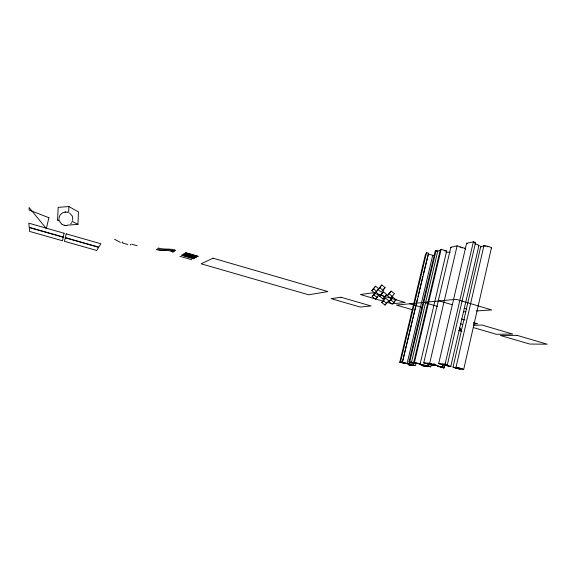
<?xml version="1.0" encoding="UTF-8"?>
<svg xmlns="http://www.w3.org/2000/svg" width="576" height="576" viewBox="0 0 576 576"><rect width="100%" height="100%" fill="white"/><g stroke="black" fill="none" stroke-linecap="round" stroke-linejoin="round"><path stroke-width="0.86" d="M72.778 220.414L72.36 216.151L69.595 213.048M67.378 225.13L77.94 224.381L78.48 211.932L68.904 206.539L58.176 207.36L57.571 220.025L59.832 221.198M68.638 212.465L68.904 206.539M59.04 218.47C59.083 215.222 61.841 212.378 65.045 212.076M491.242 248.177A3.571 0.742 12 0 0 490.522 247.262A5.27 1.087 12 0 0 489.751 246.938L488.952 246.665A8.395 1.728 12.1 0 0 488.03 246.377L486.072 245.887A5.998 1.238 12.1 0 0 483.955 245.534L456.026 367.25A6.106 0.482 13.5 0 1 458.158 367.718L460.152 368.222A8.546 0.67 13.5 0 1 461.095 368.489L461.923 368.726A5.371 0.418 13.5 0 1 462.737 368.986L463.702 369.418L491.422 247.968M448.618 365.861L441.806 364.334L450.288 366.53A7.373 0.583 13.6 0 0 450.727 366.559L478.937 245.585M463.673 369.439L455.234 367.697L460.26 369.187A5.969 0.468 13.5 0 1 458.114 368.712L456.329 368.251A8.726 0.684 13.5 0 1 455.659 368.071A5.782 0.454 13.5 0 1 454.068 367.596L453.017 367.142L480.758 246.456M440.575 367.085L437.63 366.451L442.224 366.761L442.829 364.14M440.669 367.114L443.974 368.021L444.78 364.543L447.379 364.68L475.589 242.482L473.386 241.783L466.596 243.317L438.66 363.65L445.73 365.616M443.974 368.021L441.194 367.15L444.312 367.344L444.917 364.723M438.66 363.65L445.118 364.046L473.386 241.783M428.522 363.55L428.004 366.192L430.726 366.797L431.136 365.054M428.71 366.242L429.12 364.493M457.114 245.858L450.828 247.27L423.727 362.909L429.696 363.276L457.114 245.858L463.5 247.867A3.593 0.72 12.4 0 1 464.587 248.27M434.066 363.319L433.663 365.069L435.053 365.609L423.727 362.909M415.49 365.558L409.594 364.745L415.49 365.558L416.11 362.93M408.982 361.958L414.569 363.506L415.296 363.557L413.532 363.067L420.163 363.866L446.666 251.057L441.144 249.329L440.366 249.509L413.77 362.254L415.534 362.743L408.982 361.958L435.326 250.639L437.789 251.006L440.374 250.43M412.373 320.299L402.408 362.239L407.081 363.528L432.713 255.319L434.448 255.326M409.702 362.002L436.082 250.474M407.081 363.528L409.637 363.938L410.054 362.182M411.451 362.491L437.789 251.006M402.408 362.239L428.566 253.238L426.542 252.612L425.268 255.11L399.758 362.304L411.754 364.522L412.164 362.772M413.546 365.018L413.957 363.269M413.77 362.254L414.504 362.297L441.144 249.329M399.758 362.304L400.651 361.447L426.542 252.612M412.783 318.557L417.557 298.462M417.974 296.712L422.748 276.617M423.166 274.867L428.566 253.238M427.91 366.163L422.993 364.723L419.234 364.298L423.67 365.695L427.428 366.142L421.474 364.824L425.066 365.918M453.017 367.142L461.506 368.863L458.309 367.927A4.968 0.389 13.5 0 0 456.732 367.582L455.731 367.186M451.087 366.458L444.773 364.514M394.042 302.515L395.978 299.743L392.71 297.144L388.994 301.644L392.256 304.243L394.042 302.515L390.773 299.902L388.994 301.644M386.712 303.358L388.642 300.622L385.416 298.044L381.744 302.494L384.97 305.064L386.712 303.358L383.472 300.773L381.744 302.494M390.715 298.224L394.466 293.681L391.176 291.053L387.425 295.596L390.715 298.224L391.687 296.834M390.773 299.902L392.71 297.144M71.842 222.545L70.762 223.79M384.97 305.064L385.934 303.696M383.472 300.773L385.416 298.044M387.425 295.596L391.176 291.053M382.99 298.987L386.698 294.494L383.436 291.895L381.694 293.659L379.735 296.395L382.99 298.987L386.698 294.494M379.735 296.395L383.436 291.895M377.086 297.418L379.044 294.696L375.811 292.118L372.154 296.575L375.379 299.153L377.086 297.418L373.846 294.84L372.154 296.575M383.098 290.347L385.078 287.582L381.78 284.954L378.036 289.512L381.334 292.14L383.098 290.347L379.793 287.712L378.036 289.512M375.379 299.153L379.044 294.696M373.846 294.84L375.811 292.118M375.106 293.328L378.814 288.806L375.545 286.2L371.837 290.722L375.106 293.328L376.099 291.96M379.793 287.712L381.78 284.954M371.837 290.722L375.545 286.2M122.047 242.647L122.738 241.826M130.284 245.009L131.033 244.217M377.086 290.592L378.814 288.806M383.314 289.382L385.078 287.582M394.186 301.486L395.978 299.743M480.874 246.326L483.437 246.326M478.418 245.902A7.243 1.505 12.2 0 0 478.519 245.873L478.757 245.779M459.331 329.458L460.771 328.795L459.432 327.838M459.41 330.084L461.124 329.306M448.618 365.904L446.069 365.515M446.062 252.18L450.223 252.238M474.386 242.755L475.589 242.482M446.666 251.057L444.139 250.682M432.871 365.011L430.416 364.594M67.018 225.497L65.887 225.554M64.994 212.076L65.412 212.04M392.947 303.71L405.173 302.465L372.42 292.838L360.389 294.53L383.515 301.291M57.571 220.025L59.364 219.888M463.27 311.818L465.89 311.645M476.309 310.961L491.71 309.953L456.12 299.304L396.468 305.086L412.855 309.874M458.784 330.624L461.815 331.092M65.362 212.04L67.111 212.126M473.378 323.921L477.648 323.77L473.407 322.517M473.378 325.332L482.004 325.044L512.784 334.094L496.31 334.282L473.299 327.55M175.277 250.344L174.37 250.099M410.594 365.256L408.312 364.622M65.938 225.554L64.238 225.31M425.146 365.998L422.669 365.825L430.726 366.797M410.414 365.242L408.096 364.651M172.879 250.884L174.485 251.035M67.27 212.155L67.666 212.242M171.763 251.633L173.196 251.892L172.073 251.417M487.051 246.55L487.951 246.809M62.352 224.503L64.354 225.338M430.322 364.565L426.701 363.557L432.878 364.975M433.714 365.076L438.386 365.89L429.696 363.276M400.651 361.447L402.718 362.023M409.637 363.938L411.754 364.522M442.224 366.761L444.312 367.344M414.504 362.297L420.163 363.866M445.118 364.046L447.379 364.68M131.969 244.267L137.196 245.779M122.674 243.036L127.85 244.526M185.897 252.67L198.36 256.284M185.479 252.914L197.914 256.522M185.069 253.166L197.467 256.759M184.09 253.75L196.409 257.314M173.678 250.956L169.006 249.61L161.064 249.84L157.248 248.738M183.686 253.994L195.97 257.551M183.283 254.232L195.53 257.782M173.196 251.892L167.918 250.366L160.063 250.589L156.283 249.494M182.326 254.801L194.501 258.322M158.234 247.968C163.742 249.977 169.826 248.105 175.291 250.301M181.93 255.038L194.076 258.552M181.541 255.276L193.644 258.775M179.842 256.291L191.808 259.747M386.935 302.299L392.076 303.797M460.57 323.827L462.262 324.324M409.716 303.797L422.381 307.519M461.52 319.025L464.918 320.026M439.409 300.924L452.282 304.754M464.299 308.326L466.877 309.089M423.986 302.414L437.594 306.439M428.148 253.901L432.713 255.319M435.326 250.639L437.659 251.366M459.943 247.226L460.397 247.37M450.828 247.27L451.548 247.5M474.883 243.742L477.835 244.735A3.773 0.778 12.2 0 1 478.735 245.225A4.313 0.893 12.2 0 1 478.742 245.779M466.596 243.317L467.316 243.547M459.396 330.091L461.743 331.027M114.566 239.263L120.384 242.374M72.022 221.22L77.94 224.381M173.196 250.668L174.161 251.251M62.381 224.525L61.754 224.093M59.782 221.746L61.531 223.92M483.66 245.506L484.099 245.858M389.21 293.818L392.508 296.453M381.47 294.638L384.739 297.245M373.55 288.936L376.834 291.55M475.481 244.44A2.052 0.425 12.2 0 1 475.682 244.505M484.596 246.096A4.882 1.008 12.1 0 1 485.496 246.226M481.284 246.953A3.413 0.706 12.1 0 1 480.802 246.305M464.681 248.27A4.306 0.864 12.4 0 1 465.444 249.127M462.017 247.86A2.045 0.41 12.4 0 1 462.319 247.961M63.245 237.269L62.482 240.754L29.657 231.437L29.261 227.592L63.245 237.269M64.123 233.251L63.302 237.017L29.232 227.311L28.8 223.157L64.123 233.251M48.91 217.735L46.318 228.564L29.081 207.504L29.138 210.031L48.91 217.735M65.282 237.845L64.447 241.308L96.689 250.459L98.64 247.349L65.282 237.845M66.24 233.856L65.34 237.593L98.784 247.118L100.886 243.763L66.24 233.856M402.17 362.326L401.695 362.678L405.85 363.341L402.17 362.326M213.041 258.199L201.146 263.815L308.635 294.79L327.888 291.578L213.041 258.199M435.989 365.314L429.199 363.715L435.982 365.278M341.042 297.259L331.15 298.649L360.194 307.044L370.987 305.942L341.042 297.259M517.046 335.347L500.45 335.491L529.704 344.045L547.2 344.203L517.046 335.347"/></g></svg>
